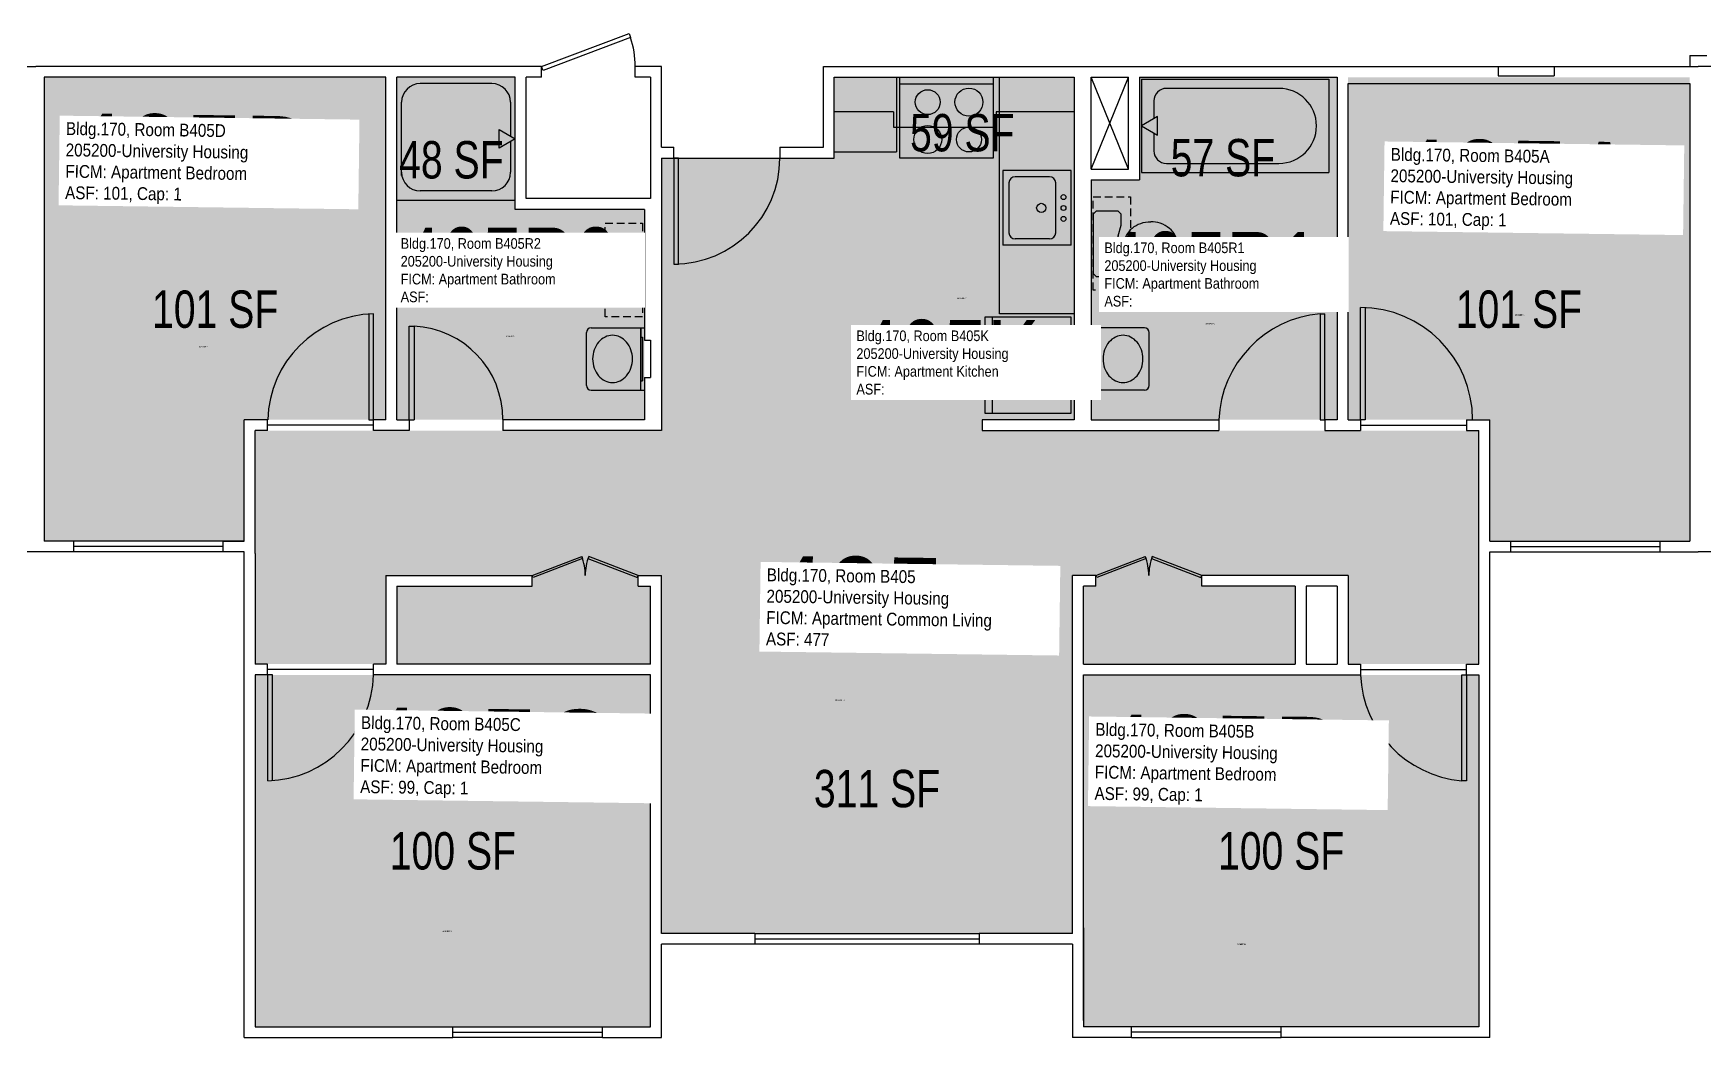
# Model space of a CAD drawing. Header units: inches. Extents: x -84 to 2978, y -50 to 1655.
# Drawn here: x 1476 to 2012, y -50 to 272 of the extents above; entities that cross this region are included whole.
import ezdxf
from ezdxf.enums import TextEntityAlignment as Align

# ---------------------------------------------------------------- set-up
doc = ezdxf.new("R2010")
doc.units = ezdxf.units.IN
doc.header["$LTSCALE"] = 10
doc.header["$MEASUREMENT"] = 0
doc.linetypes.add('DASHED2', pattern=[0.375, 0.25, -0.125])
doc.layers.get('0').update_dxf_attribs({"linetype": 'CONTINUOUS'})
for name, color, linetype in [('A-DOOR', 2, 'CONTINUOUS'), ('A-FLOR', 3, 'CONTINUOUS'), ('A-GLAZ', 1, 'CONTINUOUS'), ('A-IDEN-RNUM', 7, 'CONTINUOUS'), ('A-IDEN-SNUM', 4, 'CONTINUOUS'), ('A-IDEN-VNUM', 4, 'CONTINUOUS'), ('A-WALL', 5, 'CONTINUOUS'), ('AREA-TEXT', 3, 'CONTINUOUS'), ('Rooms-Category-Color', 7, 'CONTINUOUS'), ('Rooms-College-Color', 7, 'CONTINUOUS'), ('Rooms-Department-Color', 7, 'CONTINUOUS'), ('Rooms-Division-Color', 7, 'CONTINUOUS'), ('Rooms-Information', 7, 'CONTINUOUS')]:
    doc.layers.add(name, color=color, linetype=linetype)
doc.styles.add('CP_AREA', font='arial.ttf', dxfattribs={"height": 15})
doc.styles.add('CP_ROOMSNUMBER', font='arial.ttf', dxfattribs={"height": 1})
doc.styles.add('CP_ROOMVNUMBER', font='arial.ttf', dxfattribs={"width": 0.85, "height": 0.075})

msp = doc.modelspace()

# ---------------------------------------------------------------- hatches: boundary and pattern name
at = {"layer": 'Rooms-Category-Color', "true_color": 0x728ef3}
for points in [[(1543.67, 148.26), (1589.17, 148.26), (1589.17, 258.26), (1479.42, 258.26), (1479.42, 109.26), (1543.67, 109.26)], [(1630.67, 258.26), (1630.67, 215.76), (1672.17, 215.76), (1672.17, 148.26), (1592.67, 148.26), (1592.67, 258.26)], [(1733.17, 258.26), (1810.17, 258.26), (1810.17, 148.26), (1733.17, 148.26)], [(1831.17, 258.26), (1894.67, 258.26), (1894.67, 148.26), (1815.67, 148.26), (1815.67, 225.26), (1831.17, 225.26)], [(1943.67, 109.26), (2007.92, 109.26), (2007.92, 258.26), (1898.17, 258.26), (1898.17, 148.26), (1943.67, 148.26)], [(1547.17, 69.76), (1547.17, 144.76), (1677.67, 144.76), (1677.67, 232.26), (1733.17, 232.26), (1733.17, 148.26), (1780.68, 148.26), (1780.68, 144.76), (1940.17, 144.76), (1940.17, 69.76), (1898.17, 69.76), (1898.17, 98.26), (1851.17, 98.26), (1851.17, 94.76), (1881.17, 94.76), (1881.17, 69.76), (1813.17, 69.76), (1813.17, 94.76), (1817.17, 94.76), (1817.17, 98.26), (1809.67, 98.26), (1809.67, -16.74), (1677.67, -16.74), (1677.67, 98.26), (1670.17, 98.26), (1670.17, 94.76), (1674.17, 94.76), (1674.17, 69.76), (1592.67, 69.76), (1592.67, 94.76), (1636.17, 94.76), (1636.17, 98.26), (1589.17, 98.26), (1589.17, 69.76)], [(1547.17, 66.26), (1674.17, 66.26), (1674.17, -46.74), (1547.17, -46.74)], [(1813.17, 66.26), (1940.17, 66.26), (1940.17, -46.74), (1813.17, -46.74)]]:
    msp.add_hatch(color=171, dxfattribs=at).paths.add_polyline_path(points)
at = {"layer": 'Rooms-College-Color', "true_color": 0xadadad}
for points in [[(1543.67, 148.26), (1589.17, 148.26), (1589.17, 258.26), (1479.42, 258.26), (1479.42, 109.26), (1543.67, 109.26)], [(1630.67, 258.26), (1630.67, 215.76), (1672.17, 215.76), (1672.17, 148.26), (1592.67, 148.26), (1592.67, 258.26)], [(1733.17, 258.26), (1810.17, 258.26), (1810.17, 148.26), (1733.17, 148.26)], [(1831.17, 258.26), (1894.67, 258.26), (1894.67, 148.26), (1815.67, 148.26), (1815.67, 225.26), (1831.17, 225.26)], [(1943.67, 109.26), (2007.92, 109.26), (2007.92, 258.26), (1898.17, 258.26), (1898.17, 148.26), (1943.67, 148.26)], [(1547.17, 69.76), (1547.17, 144.76), (1677.67, 144.76), (1677.67, 232.26), (1733.17, 232.26), (1733.17, 148.26), (1780.68, 148.26), (1780.68, 144.76), (1940.17, 144.76), (1940.17, 69.76), (1898.17, 69.76), (1898.17, 98.26), (1851.17, 98.26), (1851.17, 94.76), (1881.17, 94.76), (1881.17, 69.76), (1813.17, 69.76), (1813.17, 94.76), (1817.17, 94.76), (1817.17, 98.26), (1809.67, 98.26), (1809.67, -16.74), (1677.67, -16.74), (1677.67, 98.26), (1670.17, 98.26), (1670.17, 94.76), (1674.17, 94.76), (1674.17, 69.76), (1592.67, 69.76), (1592.67, 94.76), (1636.17, 94.76), (1636.17, 98.26), (1589.17, 98.26), (1589.17, 69.76)], [(1547.17, 66.26), (1674.17, 66.26), (1674.17, -46.74), (1547.17, -46.74)], [(1813.17, 66.26), (1940.17, 66.26), (1940.17, -46.74), (1813.17, -46.74)]]:
    msp.add_hatch(color=253, dxfattribs=at).paths.add_polyline_path(points)
at = {"layer": 'Rooms-Department-Color', "true_color": 0x604aed}
for points in [[(1543.67, 148.26), (1589.17, 148.26), (1589.17, 258.26), (1479.42, 258.26), (1479.42, 109.26), (1543.67, 109.26)], [(1630.67, 258.26), (1630.67, 215.76), (1672.17, 215.76), (1672.17, 148.26), (1592.67, 148.26), (1592.67, 258.26)], [(1733.17, 258.26), (1810.17, 258.26), (1810.17, 148.26), (1733.17, 148.26)], [(1831.17, 258.26), (1894.67, 258.26), (1894.67, 148.26), (1815.67, 148.26), (1815.67, 225.26), (1831.17, 225.26)], [(1943.67, 109.26), (2007.92, 109.26), (2007.92, 258.26), (1898.17, 258.26), (1898.17, 148.26), (1943.67, 148.26)], [(1547.17, 69.76), (1547.17, 144.76), (1677.67, 144.76), (1677.67, 232.26), (1733.17, 232.26), (1733.17, 148.26), (1780.68, 148.26), (1780.68, 144.76), (1940.17, 144.76), (1940.17, 69.76), (1898.17, 69.76), (1898.17, 98.26), (1851.17, 98.26), (1851.17, 94.76), (1881.17, 94.76), (1881.17, 69.76), (1813.17, 69.76), (1813.17, 94.76), (1817.17, 94.76), (1817.17, 98.26), (1809.67, 98.26), (1809.67, -16.74), (1677.67, -16.74), (1677.67, 98.26), (1670.17, 98.26), (1670.17, 94.76), (1674.17, 94.76), (1674.17, 69.76), (1592.67, 69.76), (1592.67, 94.76), (1636.17, 94.76), (1636.17, 98.26), (1589.17, 98.26), (1589.17, 69.76)], [(1547.17, 66.26), (1674.17, 66.26), (1674.17, -46.74), (1547.17, -46.74)], [(1813.17, 66.26), (1940.17, 66.26), (1940.17, -46.74), (1813.17, -46.74)]]:
    msp.add_hatch(color=173, dxfattribs=at).paths.add_polyline_path(points)
at = {"layer": 'Rooms-Division-Color', "true_color": 0x604aed}
for points in [[(1543.67, 148.26), (1589.17, 148.26), (1589.17, 258.26), (1479.42, 258.26), (1479.42, 109.26), (1543.67, 109.26)], [(1630.67, 258.26), (1630.67, 215.76), (1672.17, 215.76), (1672.17, 148.26), (1592.67, 148.26), (1592.67, 258.26)], [(1733.17, 258.26), (1810.17, 258.26), (1810.17, 148.26), (1733.17, 148.26)], [(1831.17, 258.26), (1894.67, 258.26), (1894.67, 148.26), (1815.67, 148.26), (1815.67, 225.26), (1831.17, 225.26)], [(1943.67, 109.26), (2007.92, 109.26), (2007.92, 258.26), (1898.17, 258.26), (1898.17, 148.26), (1943.67, 148.26)], [(1547.17, 69.76), (1547.17, 144.76), (1677.67, 144.76), (1677.67, 232.26), (1733.17, 232.26), (1733.17, 148.26), (1780.68, 148.26), (1780.68, 144.76), (1940.17, 144.76), (1940.17, 69.76), (1898.17, 69.76), (1898.17, 98.26), (1851.17, 98.26), (1851.17, 94.76), (1881.17, 94.76), (1881.17, 69.76), (1813.17, 69.76), (1813.17, 94.76), (1817.17, 94.76), (1817.17, 98.26), (1809.67, 98.26), (1809.67, -16.74), (1677.67, -16.74), (1677.67, 98.26), (1670.17, 98.26), (1670.17, 94.76), (1674.17, 94.76), (1674.17, 69.76), (1592.67, 69.76), (1592.67, 94.76), (1636.17, 94.76), (1636.17, 98.26), (1589.17, 98.26), (1589.17, 69.76)], [(1547.17, 66.26), (1674.17, 66.26), (1674.17, -46.74), (1547.17, -46.74)], [(1813.17, 66.26), (1940.17, 66.26), (1940.17, -46.74), (1813.17, -46.74)]]:
    msp.add_hatch(color=173, dxfattribs=at).paths.add_polyline_path(points)

# ---------------------------------------------------------------- linework, layer by layer
at = {"linetype": 'Continuous'}
msp.add_line((1753.17, 258.26), (1753.17, 234.26), dxfattribs=at)
for p, q in [((1754.17, 232.26), (1754.17, 258.26)), ((1784.17, 258.26), (1784.17, 232.26)), ((1786.17, 182.26), (1786.17, 258.26)), ((1831.8, 257.64), (1831.8, 227.64)), ((1831.8, 257.64), (1892.05, 257.64)), ((1892.05, 257.64), (1892.05, 227.64)), ((1623.17, 256.23), (1600.17, 256.23)), ((1754.17, 256.18), (1784.17, 256.18)), ((1875.98, 254.69), (1839.83, 254.69)), ((1594.17, 226.73), (1594.17, 250.23)), ((1629.17, 250.23), (1629.17, 239.35)), ((1752.17, 247.19), (1733.17, 247.19)), ((1752.17, 247.19), (1752.17, 242.26)), ((1810.17, 247.19), (1785.11, 247.19)), ((1785.11, 247.19), (1785.11, 242.26)), ((1835.82, 250.67), (1835.82, 244.96)), ((1625.48, 235.48), (1625.48, 241.48)), ((1625.48, 241.48), (1630.67, 238.48)), ((1752.17, 242.26), (1785.11, 242.26)), ((1836.99, 245.64), (1831.8, 242.64)), ((1831.8, 242.64), (1836.99, 239.64)), ((1836.99, 239.64), (1836.99, 245.64)), ((1630.67, 238.48), (1625.48, 235.48)), ((1629.17, 237.61), (1629.17, 227.73)), ((1835.82, 240.32), (1835.82, 234.6)), ((1733.17, 234.26), (1753.17, 234.26)), ((1784.17, 232.26), (1754.17, 232.26)), ((1839.83, 230.59), (1875.98, 230.59)), ((1787.27, 228.31), (1787.27, 204.31)), ((1809.27, 228.31), (1787.27, 228.31)), ((1802.27, 226.31), (1791.27, 226.31)), ((1809.27, 204.31), (1809.27, 228.31)), ((1831.8, 227.64), (1892.05, 227.64)), ((1623.17, 221.73), (1600.17, 221.73)), ((1789.27, 224.31), (1789.27, 208.31)), ((1804.27, 208.31), (1804.27, 224.31)), ((1592.67, 218.76), (1630.67, 218.76)), ((1817.18, 215.14), (1816.3, 214.26)), ((1824.13, 215.26), (1817.47, 215.26)), ((1825.3, 214.26), (1824.42, 215.14)), ((1816.3, 214.26), (1816.3, 195.44)), ((1824.31, 207.32), (1825.3, 210.76)), ((1825.3, 210.76), (1825.3, 214.26)), ((1662.55, 205.76), (1663.43, 206.64)), ((1662.55, 202.32), (1662.55, 205.76)), ((1663.72, 206.76), (1670.38, 206.76)), ((1670.67, 206.64), (1671.55, 205.76)), ((1671.55, 205.76), (1671.55, 186.94)), ((1809.27, 204.31), (1787.27, 204.31)), ((1802.27, 206.31), (1791.27, 206.31)), ((1824.3, 202.32), (1824.3, 207.2)), ((1663.53, 198.82), (1662.56, 202.21)), ((1663.55, 193.82), (1663.55, 198.7)), ((1825.3, 198.76), (1824.31, 202.21)), ((1825.3, 195.44), (1825.3, 198.76)), ((1662.56, 190.32), (1663.53, 193.71)), ((1816.42, 195.14), (1817.3, 194.26)), ((1817.3, 194.26), (1824.3, 194.26)), ((1824.3, 194.26), (1825.18, 195.14)), ((1662.55, 186.94), (1662.55, 190.2)), ((1663.55, 185.76), (1662.67, 186.64)), ((1670.38, 185.76), (1663.55, 185.76)), ((1671.43, 186.64), (1670.67, 185.88)), ((1655.05, 177.76), (1672.17, 177.76)), ((1671.05, 177.76), (1671.05, 160.76)), ((1671.05, 157.76), (1671.05, 177.76)), ((1781.67, 150.26), (1781.67, 181.26)), ((1781.67, 181.26), (1809.17, 181.26)), ((1783.92, 150.26), (1783.92, 181.26)), ((1810.17, 182.26), (1786.17, 182.26)), ((1809.17, 181.26), (1809.17, 150.26)), ((1832.79, 177.76), (1815.66, 177.76)), ((1816.79, 177.76), (1816.79, 160.76)), ((1816.79, 157.76), (1816.79, 177.76)), ((1653.55, 159.26), (1653.55, 176.26)), ((1671.05, 174.76), (1671.55, 174.76)), ((1671.55, 174.76), (1671.55, 160.76)), ((1816.29, 174.76), (1816.29, 160.76)), ((1816.79, 174.76), (1816.29, 174.76)), ((1834.29, 159.26), (1834.29, 176.26)), ((1655.05, 157.76), (1672.17, 157.76)), ((1671.05, 160.76), (1671.55, 160.76)), ((1832.79, 157.76), (1815.66, 157.76)), ((1816.79, 160.76), (1816.29, 160.76)), ((1809.17, 150.26), (1781.67, 150.26))]:
    msp.add_line(p, q)
at = {"linetype": 'DASHED2'}
for p, q in [((1816.3, 219.85), (1828.3, 219.85)), ((1816.3, 189.85), (1816.3, 219.85)), ((1828.3, 219.85), (1828.3, 189.85)), ((1659.55, 211.35), (1671.55, 211.35)), ((1659.55, 181.35), (1659.55, 211.35)), ((1671.55, 211.35), (1671.55, 181.35)), ((1828.3, 189.85), (1816.3, 189.85)), ((1671.55, 181.35), (1659.55, 181.35))]:
    msp.add_line(p, q, dxfattribs=at)
for centre, radius in [((1763.17, 250.26), 4), ((1776.4, 250.26), 4.5), ((1763.17, 238.26), 4.5), ((1776.4, 238.26), 4), ((1806.77, 219.76), 0.791), ((1799.65, 216.26), 1.5), ((1806.77, 216.26), 0.791), ((1806.77, 212.76), 0.791)]:
    msp.add_circle(centre, radius)
for centre, radius, start, end in [((1600.17, 250.23), 6, 90, 180), ((1623.17, 250.23), 6, 0, 90), ((1839.83, 250.67), 4.02, 90, 180), ((1875.98, 242.64), 12.05, 270, 90), ((1839.83, 234.6), 4.02, 180, 270), ((1600.17, 227.73), 6, 180, 270), ((1623.17, 227.73), 6, 270, 0), ((1791.27, 224.31), 2, 90, 180), ((1802.27, 224.31), 2, 0, 90), ((1817.47, 214.84), 0.418, 90, 135), ((1824.13, 214.84), 0.418, 45, 90), ((1833.4, 204.11), 7.26, 129.4725, 153.2988), ((1834.25, 203.08), 8.59, 108.8354, 129.4725), ((1834.8, 201.47), 10.29, 90, 108.8354), ((1835.32, 203.91), 7.87, 71.1646, 93.7754), ((1834.81, 202.43), 9.43, 50.5275, 71.1646), ((1836.19, 204.11), 7.26, 26.7012, 50.5275), ((1663.72, 206.34), 0.418, 90, 135), ((1670.38, 206.34), 0.418, 45, 90), ((1791.27, 208.31), 2, 180, 270), ((1802.27, 208.31), 2, 270, 0), ((1824.72, 207.2), 0.418, 164.0546, 180), ((1832.1, 204.76), 5.8, 153.2988, 180), ((1832.1, 204.76), 5.8, 180, 206.7012), ((1837.5, 204.76), 5.8, 0, 26.7012), ((1837.5, 204.76), 5.8, 333.2988, 0), ((1650.35, 196.26), 5.8, 153.2988, 180), ((1651.65, 195.61), 7.26, 129.4725, 153.2988), ((1653.03, 193.93), 9.43, 108.8354, 129.4725), ((1652.53, 195.41), 7.87, 86.2246, 108.8354), ((1653.05, 192.97), 10.29, 71.1646, 90), ((1653.6, 194.58), 8.59, 50.5275, 71.1646), ((1654.44, 195.61), 7.26, 26.7012, 50.5275), ((1655.75, 196.26), 5.8, 0, 26.7012), ((1662.97, 202.32), 0.418, 180, 195.9454), ((1663.13, 198.7), 0.418, 0, 15.9454), ((1824.72, 202.32), 0.418, 180, 195.9454), ((1833.4, 205.42), 7.26, 206.7012, 230.5275), ((1834.25, 206.44), 8.59, 230.5275, 251.1646), ((1835.35, 206.44), 8.59, 288.8354, 309.4725), ((1836.19, 205.42), 7.26, 309.4725, 333.2988), ((1650.35, 196.26), 5.8, 180, 206.7012), ((1651.65, 196.92), 7.26, 206.7012, 230.5275), ((1654.44, 196.92), 7.26, 309.4725, 333.2988), ((1655.75, 196.26), 5.8, 333.2988, 0), ((1663.13, 193.82), 0.418, 344.0546, 0), ((1816.72, 195.44), 0.418, 180, 225), ((1824.88, 195.44), 0.418, 315, 0), ((1834.8, 208.05), 10.29, 251.1646, 270), ((1834.8, 208.05), 10.29, 270, 288.8354), ((1652.5, 197.94), 8.59, 230.5275, 251.1646), ((1653.05, 199.55), 10.29, 251.1646, 270), ((1653.05, 199.55), 10.29, 270, 288.8354), ((1653.6, 197.94), 8.59, 288.8354, 309.4725), ((1662.97, 186.94), 0.418, 180, 225), ((1670.38, 186.18), 0.418, 270, 315), ((1671.13, 186.94), 0.418, 315, 0), ((1655.05, 176.26), 1.5, 90, 180), ((1832.79, 176.26), 1.5, 0, 90), ((1663.28, 168.21), 7.65, 139.8991, 160.7706), ((1662.47, 168.89), 6.59, 116.1916, 139.8991), ((1661.95, 169.94), 5.42, 90, 116.1916), ((1661.95, 169.94), 5.42, 63.8084, 90), ((1661.43, 168.89), 6.59, 40.1009, 63.8084), ((1660.62, 168.21), 7.65, 19.2294, 40.1009), ((1827.21, 168.21), 7.65, 139.8991, 160.7706), ((1826.4, 168.89), 6.59, 116.1916, 139.8991), ((1825.89, 169.94), 5.42, 90, 116.1916), ((1825.89, 169.94), 5.42, 63.8084, 90), ((1825.37, 168.89), 6.59, 40.1009, 63.8084), ((1824.56, 168.21), 7.65, 19.2294, 40.1009), ((1664.55, 167.76), 9, 160.7706, 180), ((1664.55, 167.76), 9, 180, 199.2294), ((1659.35, 167.76), 9, 0, 19.2294), ((1659.35, 167.76), 9, 340.7706, 0), ((1828.49, 167.76), 9, 160.7706, 180), ((1828.49, 167.76), 9, 180, 199.2294), ((1823.28, 167.76), 9, 0, 19.2294), ((1823.28, 167.76), 9, 340.7706, 0), ((1663.28, 167.32), 7.65, 199.2294, 220.1009), ((1662.47, 166.64), 6.59, 220.1009, 243.8084), ((1661.43, 166.64), 6.59, 296.1916, 319.8991), ((1660.62, 167.32), 7.65, 319.8991, 340.7706), ((1827.21, 167.32), 7.65, 199.2294, 220.1009), ((1826.4, 166.64), 6.59, 220.1009, 243.8084), ((1825.37, 166.64), 6.59, 296.1916, 319.8991), ((1824.56, 167.32), 7.65, 319.8991, 340.7706), ((1655.05, 159.26), 1.5, 180, 270), ((1661.95, 165.58), 5.42, 243.8084, 270), ((1661.95, 165.58), 5.42, 270, 296.1916), ((1825.89, 165.58), 5.42, 243.8084, 270), ((1825.89, 165.58), 5.42, 270, 296.1916), ((1832.79, 159.26), 1.5, 270, 0)]:
    msp.add_arc(centre, radius, start, end)
at = {"layer": 'A-DOOR'}
for p, q in [((1639.17, 261.76), (1667.24, 272.35)), ((1667.74, 271.03), (1639.67, 260.44)), ((1667.24, 272.35), (1667.74, 271.03)), ((1639.67, 260.44), (1639.17, 261.76)), ((1681.67, 232.26), (1715.67, 232.26)), ((1683.17, 232.26), (1681.67, 232.26)), ((1681.67, 232.26), (1681.67, 198.26)), ((1683.17, 198.26), (1683.17, 232.26)), ((1681.67, 198.26), (1683.17, 198.26)), ((1902.17, 148.26), (1902.17, 184.26)), ((1903.67, 184.26), (1903.67, 148.26)), ((1583.67, 182.26), (1583.67, 148.26)), ((1585.17, 148.26), (1585.17, 182.26)), ((1596.67, 148.26), (1596.67, 178.26)), ((1596.67, 178.26), (1598.17, 178.26)), ((1598.17, 178.26), (1598.17, 148.26)), ((1889.17, 182.26), (1889.17, 148.26)), ((1889.17, 182.26), (1890.67, 182.26)), ((1890.67, 148.26), (1890.67, 182.26)), ((1585.17, 146.51), (1551.17, 146.51)), ((1583.67, 148.26), (1585.17, 148.26)), ((1596.67, 148.26), (1598.17, 148.26)), ((1889.17, 148.26), (1890.67, 148.26)), ((1903.67, 148.26), (1902.17, 148.26)), ((1902.17, 146.51), (1936.17, 146.51)), ((1636.17, 98.26), (1652.05, 104.35)), ((1652.3, 103.69), (1636.43, 97.6)), ((1652.05, 104.35), (1652.3, 103.69)), ((1654.3, 104.35), (1654.05, 103.69)), ((1654.05, 103.69), (1669.92, 97.6)), ((1670.17, 98.26), (1654.3, 104.35)), ((1817.17, 98.26), (1833.05, 104.35)), ((1833.3, 103.69), (1817.43, 97.6)), ((1833.05, 104.35), (1833.3, 103.69)), ((1835.3, 104.35), (1835.05, 103.69)), ((1835.05, 103.69), (1850.92, 97.6)), ((1851.17, 98.26), (1835.3, 104.35)), ((1636.43, 97.6), (1636.17, 98.26)), ((1669.92, 97.6), (1670.17, 98.26)), ((1817.43, 97.6), (1817.17, 98.26)), ((1850.92, 97.6), (1851.17, 98.26)), ((1585.17, 68.01), (1551.17, 68.01)), ((1551.17, 66.26), (1551.17, 32.26)), ((1552.67, 66.26), (1551.17, 66.26)), ((1552.67, 32.26), (1552.67, 66.26)), ((1902.17, 68.01), (1936.17, 68.01)), ((1934.67, 66.26), (1936.17, 66.26)), ((1934.67, 32.26), (1934.67, 66.26)), ((1936.17, 66.26), (1936.17, 32.26)), ((1936.17, 32.26), (1934.67, 32.26))]:
    msp.add_line(p, q, dxfattribs=at)
for centre, radius, start, end in [((1641.98, 262.13), 27.2, 359.2241, 19.0522), ((1681.67, 232.26), 34, 270, 0), ((1902.17, 148.26), 36, 0, 90), ((1586.14, 147.3), 34.97, 91.5758, 178.4242), ((1596.9, 148.52), 29.77, 359.5103, 87.5521), ((1892.28, 146.76), 35.64, 94.9983, 177.5861), ((1636.17, 98.26), 17, 0, 20.9775), ((1670.17, 98.26), 17, 159.0225, 180), ((1817.17, 98.26), 17, 0, 20.9775), ((1851.17, 98.26), 17, 159.0225, 180), ((1550.21, 67.22), 34.97, 271.5758, 358.4242), ((1937.81, 67.8), 35.67, 182.4645, 264.9512)]:
    msp.add_arc(centre, radius, start, end, dxfattribs=at)
at = {"layer": 'A-FLOR'}
for p, q in [((1827.67, 228.76), (1815.67, 258.26)), ((1815.67, 228.76), (1827.67, 258.26))]:
    msp.add_line(p, q, dxfattribs=at)
at = {"layer": 'A-GLAZ'}
for p, q in [((1536.92, 109.26), (1488.92, 109.26)), ((1536.92, 107.51), (1488.92, 107.51)), ((1950.42, 109.26), (1998.42, 109.26)), ((1950.42, 107.51), (1998.42, 107.51)), ((1536.92, 105.76), (1488.92, 105.76)), ((1950.42, 105.76), (1998.42, 105.76)), ((1707.67, -16.74), (1779.67, -16.74)), ((1707.67, -18.49), (1779.67, -18.49)), ((1779.67, -20.24), (1707.67, -20.24)), ((1610.67, -46.74), (1658.67, -46.74)), ((1876.67, -46.74), (1828.67, -46.74)), ((1610.67, -48.49), (1658.67, -48.49)), ((1658.67, -50.24), (1610.67, -50.24)), ((1876.67, -48.49), (1828.67, -48.49)), ((1828.67, -50.24), (1876.67, -50.24))]:
    msp.add_line(p, q, dxfattribs=at)
at = {"layer": 'A-WALL'}
for p, q in [((2007.92, 265.26), (2013.42, 265.26)), ((2007.92, 265.26), (2007.92, 261.76)), ((1473.92, 261.76), (1476.67, 261.76)), ((1639.17, 261.76), (1476.67, 261.76)), ((1589.17, 258.26), (1479.42, 258.26)), ((1479.42, 258.26), (1479.42, 109.26)), ((1589.17, 148.26), (1589.17, 258.26)), ((1592.67, 148.26), (1592.67, 258.26)), ((1630.67, 258.26), (1592.67, 258.26)), ((1630.67, 215.76), (1630.67, 258.26)), ((1634.17, 219.26), (1634.17, 258.26)), ((1639.17, 258.26), (1634.17, 258.26)), ((1639.17, 258.26), (1639.17, 261.76)), ((1677.67, 261.76), (1669.17, 261.76)), ((1669.17, 258.26), (1669.17, 261.76)), ((1674.17, 258.26), (1669.17, 258.26)), ((1674.17, 258.26), (1674.17, 219.26)), ((1677.67, 235.76), (1677.67, 261.76)), ((1729.67, 261.76), (1946.42, 261.76)), ((1729.67, 235.76), (1729.67, 261.76)), ((1733.17, 232.26), (1733.17, 258.26)), ((1733.17, 258.26), (1810.17, 258.26)), ((1810.17, 258.26), (1810.17, 148.26)), ((1815.67, 228.76), (1815.67, 258.26)), ((1815.67, 258.26), (1827.67, 258.26)), ((1827.67, 228.76), (1827.67, 258.26)), ((1831.17, 258.26), (1831.17, 225.26)), ((1831.17, 258.26), (1894.67, 258.26)), ((1894.67, 258.26), (1894.67, 148.26)), ((1946.42, 261.76), (1946.42, 258.76)), ((1946.42, 261.76), (1964.42, 261.76)), ((1946.42, 258.76), (1964.42, 258.76)), ((1964.42, 261.76), (1964.42, 258.76)), ((1964.42, 261.76), (2010.67, 261.76)), ((2056.92, 261.76), (2010.67, 261.76)), ((1898.17, 148.26), (1898.17, 256.26)), ((1898.17, 256.26), (2007.92, 256.26)), ((2007.92, 256.26), (2007.92, 109.26)), ((1677.67, 235.76), (1681.67, 235.76)), ((1677.67, 232.26), (1681.67, 232.26)), ((1677.67, 232.26), (1677.67, 144.76)), ((1681.67, 232.26), (1681.67, 235.76)), ((1715.67, 235.76), (1715.67, 232.26)), ((1715.67, 235.76), (1729.67, 235.76)), ((1715.67, 232.26), (1733.17, 232.26)), ((1815.67, 228.76), (1827.67, 228.76)), ((1815.67, 225.26), (1815.67, 173.76)), ((1815.67, 225.26), (1831.17, 225.26)), ((1672.17, 215.76), (1630.67, 215.76)), ((1674.17, 219.26), (1634.17, 219.26)), ((1672.17, 215.76), (1672.17, 173.76)), ((1672.17, 173.76), (1674.17, 173.76)), ((1674.17, 173.76), (1674.17, 161.76)), ((1813.66, 173.76), (1813.66, 161.76)), ((1815.67, 173.76), (1813.66, 173.76)), ((1672.17, 161.76), (1674.17, 161.76)), ((1672.17, 161.76), (1672.17, 148.26)), ((1815.67, 161.76), (1813.66, 161.76)), ((1815.67, 161.76), (1815.67, 148.26)), ((1543.67, 109.26), (1543.67, 148.26)), ((1551.17, 148.26), (1543.67, 148.26)), ((1547.17, 105.26), (1547.17, 144.76)), ((1551.17, 144.76), (1547.17, 144.76)), ((1551.17, 144.76), (1551.17, 148.26)), ((1589.17, 148.26), (1585.17, 148.26)), ((1585.17, 144.76), (1585.17, 148.26)), ((1596.67, 144.76), (1585.17, 144.76)), ((1592.67, 148.26), (1596.67, 148.26)), ((1596.67, 148.26), (1596.67, 144.76)), ((1596.67, 148.26), (1596.67, 144.76)), ((1672.17, 148.26), (1626.67, 148.26)), ((1626.67, 148.26), (1626.67, 144.76)), ((1677.67, 144.76), (1626.67, 144.76)), ((1810.17, 148.26), (1780.68, 148.26)), ((1780.68, 148.26), (1780.68, 144.76)), ((1780.68, 144.76), (1810.17, 144.76)), ((1810.17, 144.76), (1856.67, 144.76)), ((1815.67, 148.26), (1856.67, 148.26)), ((1833.3, 148.26), (1852.67, 148.26)), ((1856.67, 148.26), (1856.67, 144.76)), ((1894.67, 148.26), (1890.67, 148.26)), ((1890.67, 148.26), (1890.67, 144.76)), ((1890.67, 144.76), (1902.17, 144.76)), ((1898.17, 148.26), (1902.17, 148.26)), ((1902.17, 148.26), (1902.17, 144.76)), ((1902.17, 148.26), (1902.17, 144.76)), ((1936.17, 148.26), (1943.67, 148.26)), ((1936.17, 148.26), (1936.17, 144.76)), ((1936.17, 144.76), (1940.17, 144.76)), ((1940.17, 105.76), (1940.17, 144.76)), ((1943.67, 109.26), (1943.67, 148.26)), ((1488.92, 109.26), (1479.42, 109.26)), ((1488.92, 105.76), (1488.92, 109.26)), ((1536.92, 105.76), (1536.92, 109.26)), ((1543.67, 109.26), (1536.92, 109.26)), ((1536.92, 109.26), (1543.67, 109.26)), ((1943.67, 109.26), (1950.42, 109.26)), ((1950.42, 105.76), (1950.42, 109.26)), ((1998.42, 105.76), (1998.42, 109.26)), ((1998.42, 109.26), (2007.92, 109.26)), ((1476.67, 105.76), (1473.92, 105.76)), ((1488.92, 105.76), (1476.67, 105.76)), ((1543.67, 105.76), (1536.92, 105.76)), ((1543.67, -50.24), (1543.67, 105.76)), ((1547.17, 105.26), (1547.17, 69.76)), ((1943.67, 105.76), (1950.42, 105.76)), ((1943.67, -50.24), (1943.67, 105.76)), ((1998.42, 105.76), (2010.67, 105.76)), ((2022.92, 105.76), (2010.67, 105.76)), ((1589.17, 98.26), (1589.17, 69.76)), ((1589.17, 98.26), (1636.17, 98.26)), ((1636.17, 94.76), (1636.17, 98.26)), ((1670.17, 98.26), (1677.67, 98.26)), ((1670.17, 94.76), (1670.17, 98.26)), ((1677.67, -16.74), (1677.67, 98.26)), ((1809.67, -16.74), (1809.67, 98.26)), ((1817.17, 98.26), (1809.67, 98.26)), ((1817.17, 94.76), (1817.17, 98.26)), ((1898.17, 98.26), (1851.17, 98.26)), ((1851.17, 94.76), (1851.17, 98.26)), ((1898.17, 98.26), (1898.17, 69.76)), ((1592.67, 94.76), (1592.67, 69.76)), ((1592.67, 94.76), (1636.17, 94.76)), ((1670.17, 94.76), (1674.17, 94.76)), ((1674.17, 69.76), (1674.17, 94.76)), ((1813.17, 69.76), (1813.17, 94.76)), ((1817.17, 94.76), (1813.17, 94.76)), ((1881.17, 94.76), (1851.17, 94.76)), ((1881.17, 94.76), (1881.17, 69.76)), ((1894.67, 94.76), (1884.67, 94.76)), ((1884.67, 94.76), (1884.67, 69.76)), ((1894.67, 94.76), (1894.67, 69.76)), ((1551.17, 69.76), (1547.17, 69.76)), ((1551.17, 66.26), (1551.17, 69.76)), ((1589.17, 69.76), (1585.17, 69.76)), ((1585.17, 66.26), (1585.17, 69.76)), ((1674.17, 69.76), (1592.67, 69.76)), ((1813.17, 69.76), (1881.17, 69.76)), ((1884.67, 69.76), (1894.67, 69.76)), ((1898.17, 69.76), (1902.17, 69.76)), ((1902.17, 69.76), (1902.17, 66.26)), ((1936.17, 66.26), (1936.17, 69.76)), ((1936.17, 69.76), (1940.17, 69.76)), ((1551.17, 66.26), (1547.17, 66.26)), ((1547.17, 66.26), (1547.17, -46.74)), ((1674.17, 66.26), (1585.17, 66.26)), ((1674.17, -14.99), (1674.17, 66.26)), ((1813.17, -14.99), (1813.17, 66.26)), ((1813.17, 66.26), (1902.17, 66.26)), ((1936.17, 66.26), (1940.17, 66.26)), ((1940.17, 66.26), (1940.17, -46.74)), ((1674.17, -46.74), (1674.17, -14.99)), ((1813.17, -44.74), (1813.17, -14.99)), ((1813.17, -14.99), (1813.17, -46.74)), ((1707.67, -16.74), (1677.67, -16.74)), ((1677.67, -50.24), (1677.67, -20.24)), ((1707.67, -20.24), (1677.67, -20.24)), ((1707.67, -16.74), (1707.67, -20.24)), ((1779.67, -16.74), (1779.67, -20.24)), ((1809.67, -16.74), (1779.67, -16.74)), ((1809.67, -20.24), (1779.67, -20.24)), ((1547.17, -46.74), (1610.67, -46.74)), ((1610.67, -50.24), (1610.67, -46.74)), ((1658.67, -50.24), (1658.67, -46.74)), ((1658.67, -46.74), (1674.17, -46.74)), ((1828.67, -46.74), (1813.17, -46.74)), ((1828.67, -50.24), (1828.67, -46.74)), ((1876.67, -50.24), (1876.67, -46.74)), ((1940.17, -46.74), (1876.67, -46.74)), ((1543.67, -50.24), (1610.67, -50.24)), ((1658.67, -50.24), (1677.67, -50.24)), ((1828.67, -50.24), (1809.67, -50.24)), ((1943.67, -50.24), (1876.67, -50.24))]:
    msp.add_line(p, q, dxfattribs=at)
at = {"layer": 'A-WALL', "linetype": 'Continuous'}
for p, q in [((1940.17, 69.76), (1940.17, 105.76)), ((1809.67, -20.24), (1809.67, -50.24))]:
    msp.add_line(p, q, dxfattribs=at)

# ---------------------------------------------------------------- texts
at = {"layer": 'A-IDEN-RNUM', "style": 'CP_ROOMSNUMBER'}
for s, p in [('0405-K0', (1772.69, 187.1)), ('0405-R1', (1852.42, 178.94)), ('0405-R2', (1627.54, 174.92))]:
    msp.add_text(s, height=0.36, dxfattribs=at).set_placement(p)
for s, rotation, p in [('0405-A0', 359.24, (1951.9, 181.72)), ('0405-D0', 359.2, (1529.22, 171.5)), ('0405-00', 359.2, (1733.52, 58.02)), ('0405-C0', 359.24, (1607.39, -16.24)), ('0405-B0', 359.2, (1862.54, -20.42))]:
    msp.add_text(s, height=0.36, rotation=rotation, dxfattribs=at).set_placement(p)
at = {"layer": 'A-IDEN-SNUM', "style": 'CP_ROOMSNUMBER'}
for s, p in [('1700B405K0', (1772.69, 187.1)), ('1700B405R1', (1852.42, 178.94)), ('1700B405R2', (1627.54, 174.92))]:
    msp.add_text(s, height=0.36, dxfattribs=at).set_placement(p)
for s, rotation, p in [('1700B405A0', 359.24, (1951.9, 181.72)), ('1700B405D0', 359.2, (1529.22, 171.5)), ('1700B40500', 359.2, (1733.52, 58.02)), ('1700B405C0', 359.24, (1607.39, -16.24)), ('1700B405B0', 359.2, (1862.54, -20.42))]:
    msp.add_text(s, height=0.36, rotation=rotation, dxfattribs=at).set_placement(p)
at = {"layer": 'A-IDEN-VNUM', "style": 'CP_ROOMVNUMBER', "width": 0.85}
for s, rotation, p in [('405D', 359.24, (1486.08, 217.91)), ('405A', 359.244, (1911.58, 209.62)), ('405', 359.24, (1711.19, 75.75)), ('405C', 359.24, (1580.84, 27.1)), ('405B', 359.24, (1816.7, 24.91))]:
    msp.add_text(s, height=28.8, rotation=rotation, dxfattribs=at).set_placement(p)
at = {"layer": 'A-IDEN-VNUM', "style": 'CP_ROOMVNUMBER'}
for s, width, p in [('405R2', 0.7, (1593.89, 185.95)), ('405R1', 0.7, (1819.9, 184.56)), ('405K', 0.75, (1740.26, 156.3, 0))]:
    msp.add_text(s, height=24, dxfattribs=dict(at, width=width)).set_placement(p)
at = {"layer": 'AREA-TEXT', "style": 'CP_AREA', "width": 0.75}
for s, p in [('59 SF', (1774.26, 240.45)), ('48 SF', (1610.17, 231.75)), ('57 SF', (1857.98, 232.42)), ('101 SF', (1534.3, 183.76)), ('101 SF', (1953.05, 183.76)), ('311 SF', (1746.87, 29.76)), ('100 SF', (1610.67, 9.76)), ('100 SF', (1876.67, 9.76))]:
    msp.add_text(s, height=12, dxfattribs=at).set_placement(p, align=Align.MIDDLE_CENTER)

# ---------------------------------------------------------------- next in the draw order: texts
at = {"layer": 'Rooms-Information', "char_height": 4.1143, "width": 92.16, "attachment_point": 7, "style": 'CP_ROOMVNUMBER', "bg_fill": 3, "box_fill_scale": 1.5, "bg_fill_color": 256, "bg_fill_true_color": 13158600, "bg_fill_transparency": 0}
for s, insert, rotation in [('Bldg.170, Room B405D^M^J205200-University Housing^M^JFICM: Apartment Bedroom^M^JASF: 101, Cap: 1', (1486.08, 217.91), 359.24), ('Bldg.170, Room B405A^M^J205200-University Housing^M^JFICM: Apartment Bedroom^M^JASF: 101, Cap: 1', (1911.58, 209.62), 359.244), ('Bldg.170, Room B405^M^J205200-University Housing^M^JFICM: Apartment Common Living^M^JASF: 477', (1711.19, 75.75), 359.24), ('Bldg.170, Room B405C^M^J205200-University Housing^M^JFICM: Apartment Bedroom^M^JASF: 99, Cap: 1', (1580.84, 27.1), 359.24), ('Bldg.170, Room B405B^M^J205200-University Housing^M^JFICM: Apartment Bedroom^M^JASF: 99, Cap: 1', (1816.7, 24.91), 359.24)]:
    msp.add_mtext(s, dxfattribs=dict(at, insert=insert, rotation=rotation))
at = {"layer": 'Rooms-Information', "char_height": 3.4286, "width": 76.8, "attachment_point": 7, "style": 'CP_ROOMVNUMBER', "bg_fill": 3, "box_fill_scale": 1.5, "bg_fill_color": 256, "bg_fill_true_color": 13158600, "bg_fill_transparency": 0}
for s, insert in [('Bldg.170, Room B405R2^M^J205200-University Housing^M^JFICM: Apartment Bathroom^M^JASF: ', (1593.89, 185.95)), ('Bldg.170, Room B405R1^M^J205200-University Housing^M^JFICM: Apartment Bathroom^M^JASF: ', (1819.9, 184.56)), ('Bldg.170, Room B405K^M^J205200-University Housing^M^JFICM: Apartment Kitchen^M^JASF: ', (1740.26, 156.3, 0))]:
    msp.add_mtext(s, dxfattribs=dict(at, insert=insert))

doc.saveas('drawing.dxf')
